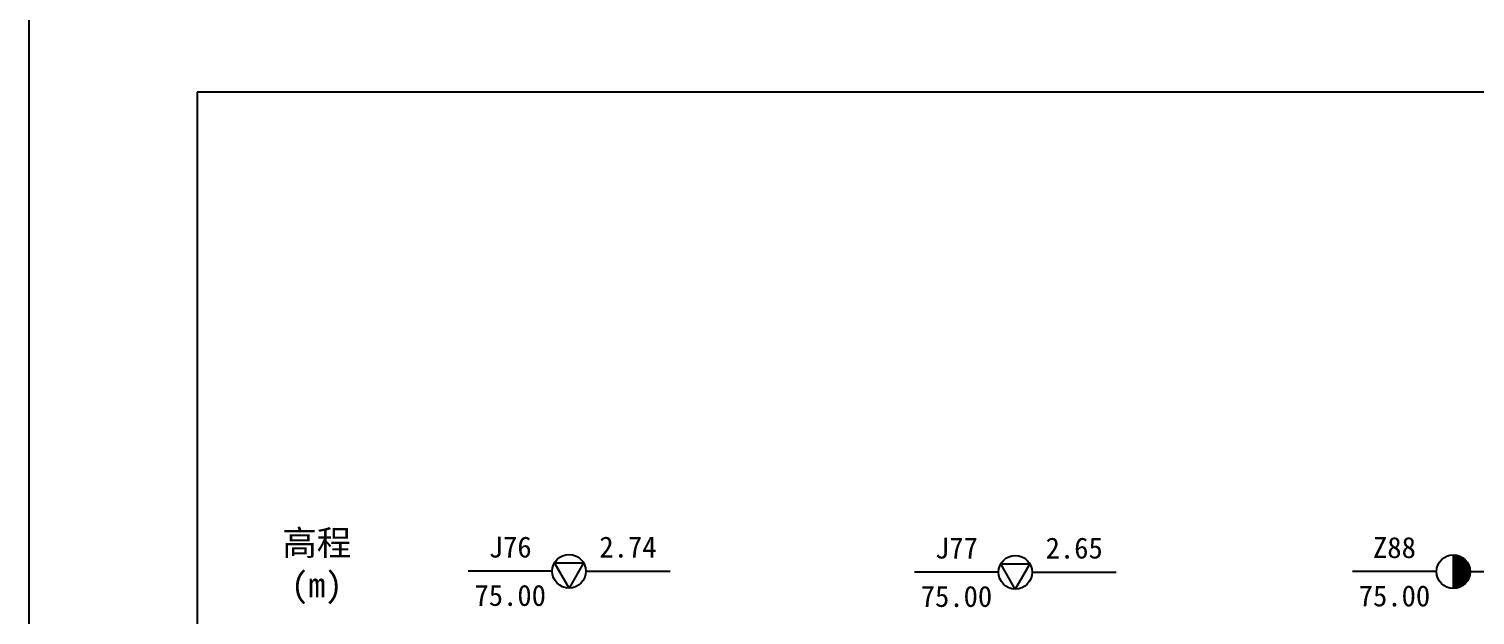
# Model space of a CAD drawing. Extents: x -37 to 3540, y -1485 to 297.
# Drawn here: x -37.4 to 134.6, y -671.2 to -601.5 of the extents above; entities that cross this region are included whole.
import ezdxf
from ezdxf.enums import TextEntityAlignment as Align

# ---------------------------------------------------------------- set-up
doc = ezdxf.new("R2010")
doc.units = 0
doc.layers.get('0').update_dxf_attribs({"linetype": 'CONTINUOUS'})
for name, color, linetype in [('FRAME', 7, 'CONTINUOUS'), ('HOLE', 41, 'CONTINUOUS'), ('RULER', 7, 'CONTINUOUS')]:
    doc.layers.add(name, color=color, linetype=linetype)
doc.styles.add('ST', font='')
doc.styles.get('ST').set_extended_font_data('SimSun')

# ---------------------------------------------------------------- blocks, each defined once
blk = doc.blocks.new('H_cpt_hole')
for p, q in [((-1.73, 1), (1.73, 1)), ((0, -2), (-1.73, 1)), ((1.73, 1), (0, -2))]:
    blk.add_line(p, q)
blk.add_circle((0, 0), 2)
blk = doc.blocks.new('H_sam_hole')
blk.add_line((0, 2), (0, -2))
at = {"const_width": 2}
blk.add_lwpolyline([(0, -1, 0.414214), (1, 0, 0.414214), (0, 1, 1)], format="xyb", dxfattribs=at)
blk.add_circle((0, 0), 2)

msp = doc.modelspace()

# ---------------------------------------------------------------- linework, layer by layer
at = {"layer": 'FRAME', "color": 245, "linetype": 'Continuous'}
msp.add_line((-37.39, -594), (-37.39, -891), dxfattribs=at)
at = {"layer": 'FRAME', "linetype": 'Continuous'}
for p, q in [((681.72, -609), (-17.39, -609)), ((-17.39, -609), (-17.39, -876))]:
    msp.add_line(p, q, dxfattribs=at)
at = {"layer": 'HOLE', "linetype": 'Continuous'}
for points in [[(24.84, -665.98), (14.84, -665.98)], [(28.84, -665.98), (38.84, -665.98)], [(77.9, -666.1), (67.9, -666.1)], [(81.9, -666.1), (91.9, -666.1)], [(129.98, -666.03), (119.98, -666.03)], [(133.98, -666.03), (143.98, -666.03)]]:
    msp.add_lwpolyline(points, dxfattribs=at)

# ---------------------------------------------------------------- block references
at = {"layer": 'HOLE'}
for name, p in [('H_cpt_hole', (26.84, -665.98)), ('H_cpt_hole', (79.9, -666.1)), ('H_sam_hole', (131.98, -666.03))]:
    msp.add_blockref(name, p, dxfattribs=at)

# ---------------------------------------------------------------- texts
at = {"layer": 'HOLE', "style": 'ST'}
for s, p in [('J76', (19.84, -663.1)), ('2.74', (33.84, -663.1)), ('J77', (72.9, -663.22)), ('2.65', (86.9, -663.22)), ('Z88', (124.98, -663.16)), ('75.00', (19.84, -668.85)), ('75.00', (72.9, -668.97)), ('75.00', (124.98, -668.91))]:
    msp.add_text(s, height=2.5, dxfattribs=at).set_placement(p, align=Align.MIDDLE_CENTER)
at = {"layer": 'RULER', "style": 'ST'}
for s, p in [('高程', (-3.16, -661.1)), ('(m)', (-3.16, -666.1))]:
    msp.add_text(s, height=3, dxfattribs=at).set_placement(p, align=Align.TOP_CENTER)

doc.saveas('drawing.dxf')
